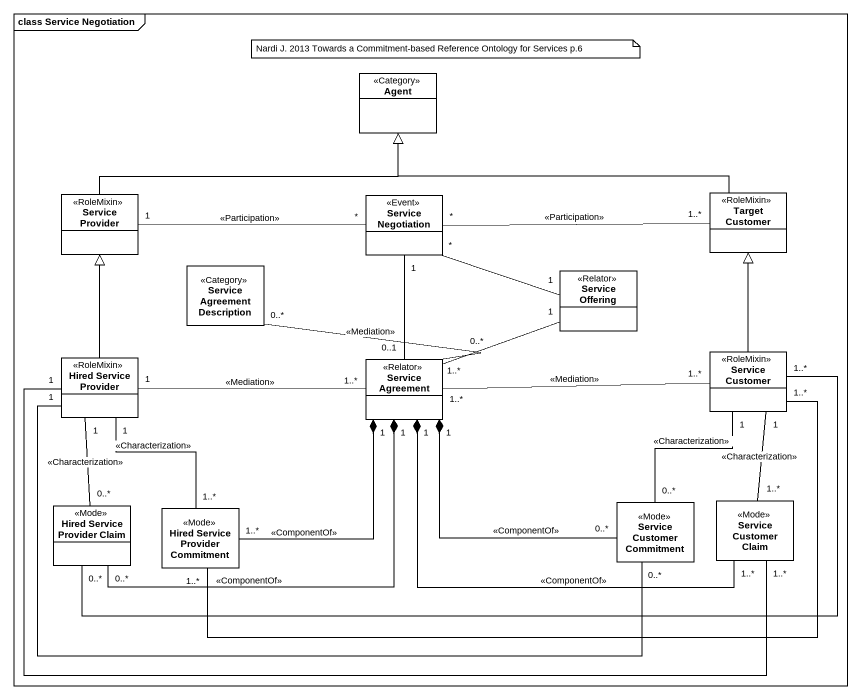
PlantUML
@startuml
mainframe class Service Negotiation
hide circle
hide empty members
class "Agent" as Agent_ <<Category>>
class "Service Provider" as Service_Provider <<RoleMixin>>
class "Service Negotiation" as Service_Negotiation <<Event>>
class "Target Customer" as Target_Customer <<RoleMixin>>
class "Service Agreement Description" as Service_Agreement <<Category>>
class "Service Offering" as Service_Offering <<Relator>>
class "Hired Service Provider" as Hired_Service_Provider <<RoleMixin>>
class "Service Customer" as Service_Customer <<RoleMixin>>
class "Service Agreement" as Service_Agreement_2 <<Relator>>
class "Hired Service Provider Claim" as Hired_Service_Provider_Claim <<Mode>>
class "Hired Service Provider Commitment" as Hired_Service_Provider_2 <<Mode>>
class "Service Customer Commitment" as Service_Customer_Commitment <<Mode>>
class "Service Customer Claim" as Service_Customer_Claim <<Mode>>
Service_Provider -right-|> Agent_
Service_Negotiation "*" -left- "1" Service_Provider : <<Participation>>
Service_Negotiation "*" -right- "1..*" Target_Customer : <<Participation>>
Service_Negotiation "*" -right- "1" Service_Offering
Service_Negotiation "1" -- "0..1" Service_Agreement_2
Target_Customer -left-|> Agent_
Hired_Service_Provider -up-|> Service_Provider
Service_Customer -up-|> Target_Customer
Service_Agreement_2 "1..*" -left- "0..*" Service_Agreement : <<Mediation>>
Service_Agreement_2 "0..*" -right- "1" Service_Offering
Service_Agreement_2 "1..*" -left- "1" Hired_Service_Provider : <<Mediation>>
Service_Agreement_2 "1..*" -right- "1..*" Service_Customer : <<Mediation>>
Service_Agreement_2 "1" *-left- "0..*" Hired_Service_Provider_Claim : <<ComponentOf>>
Service_Agreement_2 "1" *-- "1..*" Hired_Service_Provider_2 : <<ComponentOf>>
Service_Agreement_2 "1" *-right- "0..*" Service_Customer_Commitment : <<ComponentOf>>
Service_Agreement_2 "1" *-right- "1..*" Service_Customer_Claim : <<ComponentOf>>
Hired_Service_Provider_Claim "0..*" -up- "1" Hired_Service_Provider : <<Characterization>>
Hired_Service_Provider_Claim "0..*" -right- "1..*" Service_Customer
Hired_Service_Provider_2 "1..*" -up- "1" Hired_Service_Provider : <<Characterization>>
Hired_Service_Provider_2 "1..*" -right- "1..*" Service_Customer
Service_Customer_Commitment "0..*" -left- "1" Hired_Service_Provider
Service_Customer_Commitment "0..*" -up- "1" Service_Customer : <<Characterization>>
Service_Customer_Claim "1..*" -left- "1" Hired_Service_Provider
Service_Customer_Claim "1..*" -up- "1" Service_Customer : <<Characterization>>
note as N1
  Nardi J. 2013 Towards a Commitment-based Reference Ontology for Services p.6
end note
@enduml
